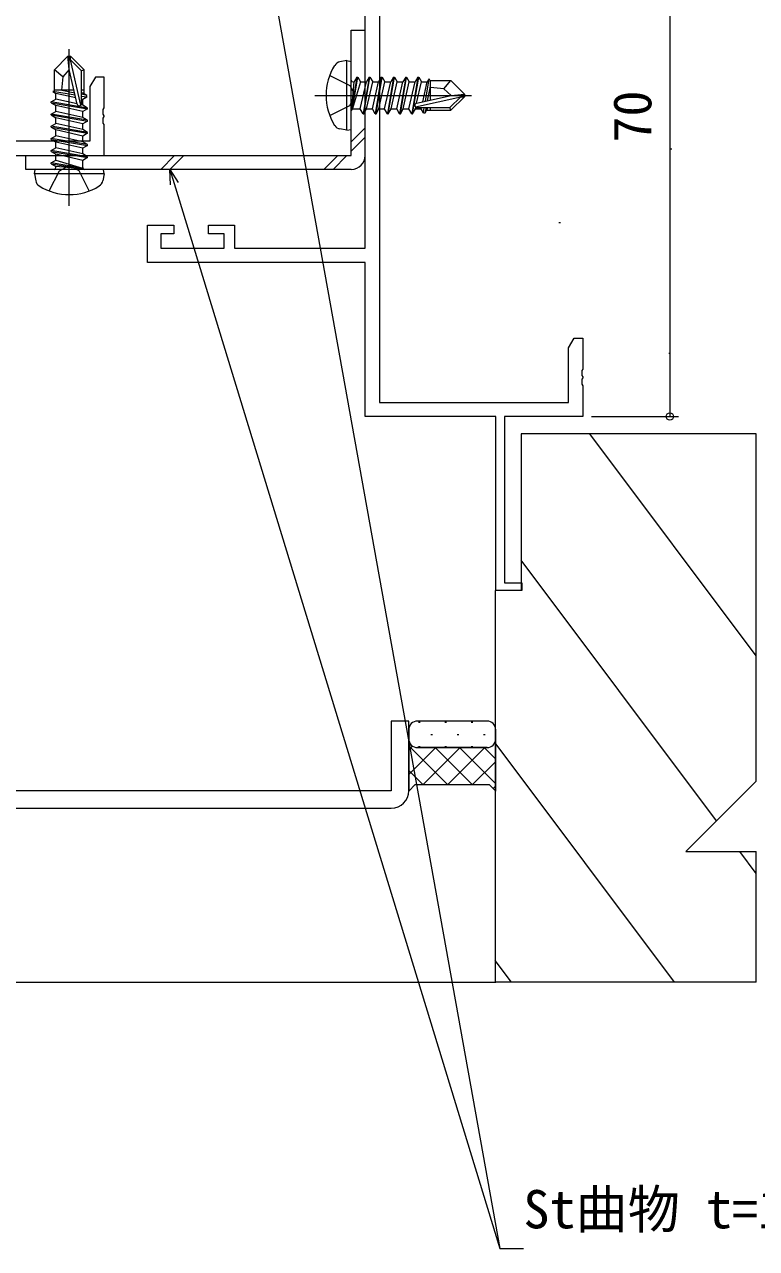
# Model space of a CAD drawing. Units: millimetres, scale not verified. Extents: x -567 to 567, y -403 to 403.
# Drawn here: x 348.1 to 432.2, y -211 to -70.4 of the extents above; entities that cross this region are included whole.
import ezdxf
from ezdxf.enums import TextEntityAlignment as Align

# ---------------------------------------------------------------- set-up
doc = ezdxf.new("R2010")
doc.units = ezdxf.units.MM
doc.header["$LTSCALE"] = 2
doc.linetypes.add('CHAIN2', pattern=[12, 9, -1, 1, -1])
doc.linetypes.add('DASHED3', pattern=[4, 3, -1])
for name, color, linetype, lineweight in [('0-2_YKK_ZWAK', 4, 'Continuous', 9), ('0-3_YKK_11', 3, 'Continuous', 18), ('0-4_YKK_12', 3, 'Continuous', 9), ('0-6_YKK_D', 7, 'Continuous', 9), ('0-7_YSS_K', 6, 'Continuous', 9)]:
    doc.layers.add(name, color=color, linetype=linetype, lineweight=lineweight)
doc.styles.add('ＭＳ ゴシック', font='')
doc.styles.get('ＭＳ ゴシック').set_extended_font_data('MS Gothic')

msp = doc.modelspace()

# ---------------------------------------------------------------- linework, layer by layer
at = {"layer": '0-2_YKK_ZWAK'}
for p, q in [((385.674, -71.009), (387.274, -71.009)), ((385.674, -85.409), (385.674, -71.009)), ((387.274, -85.409), (387.274, -71.009)), ((353.124, -74.009), (351.574, -75.559)), ((353.124, -74.009), (353.424, -74.009)), ((353.274, -75.515), (353.124, -74.009)), ((353.274, -75.515), (353.274, -74.009)), ((353.424, -74.433), (353.424, -74.009)), ((353.424, -74.009), (354.974, -75.559)), ((354.674, -75.683), (353.424, -74.433)), ((354.606, -79.631), (353.424, -74.433)), ((385.174, -74.509), (384.372, -74.65)), ((385.174, -82.509), (385.174, -74.509)), ((385.174, -74.509), (385.674, -74.597)), ((351.574, -77.98), (351.574, -75.559)), ((352.529, -76.36), (351.574, -75.559)), ((354.974, -75.559), (354.674, -75.683)), ((354.674, -79.46), (354.674, -75.683)), ((354.974, -78.328), (354.974, -75.559)), ((385.674, -82.421), (385.674, -74.597)), ((386.324, -76.409), (385.724, -80.009)), ((385.724, -80.009), (386.006, -76.959)), ((385.824, -80.009), (386.424, -76.409)), ((386.742, -76.959), (385.824, -80.009)), ((385.874, -76.959), (386.006, -76.959)), ((386.324, -76.409), (386.006, -76.959)), ((386.324, -76.409), (386.424, -76.409)), ((386.324, -76.409), (386.424, -76.409)), ((386.424, -76.409), (386.742, -76.959)), ((386.706, -80.059), (387.406, -76.959)), ((386.742, -76.959), (387.406, -76.959)), ((387.724, -76.409), (387.024, -80.609)), ((387.124, -80.609), (387.824, -76.409)), ((387.724, -76.409), (387.406, -76.959)), ((387.442, -80.059), (388.142, -76.959)), ((387.724, -76.409), (387.824, -76.409)), ((387.824, -76.409), (388.142, -76.959)), ((388.106, -80.059), (388.806, -76.959)), ((388.142, -76.959), (388.806, -76.959)), ((389.124, -76.409), (388.424, -80.609)), ((388.524, -80.609), (389.224, -76.409)), ((389.124, -76.409), (388.806, -76.959)), ((389.124, -76.409), (389.224, -76.409)), ((389.224, -76.409), (389.542, -76.959)), ((389.506, -80.059), (390.206, -76.959)), ((389.542, -76.959), (390.206, -76.959)), ((390.524, -76.409), (389.824, -80.609)), ((389.924, -80.609), (390.624, -76.409)), ((390.524, -76.409), (390.206, -76.959)), ((390.524, -76.409), (390.624, -76.409)), ((390.624, -76.409), (390.942, -76.959)), ((390.906, -80.059), (391.606, -76.959)), ((390.942, -76.959), (391.606, -76.959)), ((391.924, -76.409), (391.224, -80.609)), ((391.324, -80.609), (392.024, -76.409)), ((391.924, -76.409), (391.606, -76.959)), ((391.924, -76.409), (392.024, -76.409)), ((392.024, -76.409), (392.342, -76.959)), ((392.306, -80.059), (393.006, -76.959)), ((392.342, -76.959), (393.006, -76.959)), ((393.324, -76.409), (392.624, -80.609)), ((392.724, -80.609), (393.424, -76.409)), ((393.324, -76.409), (393.006, -76.959)), ((393.187, -79.414), (393.742, -76.959)), ((393.324, -76.409), (393.424, -76.409)), ((393.424, -76.409), (393.742, -76.959)), ((393.742, -76.959), (394.406, -76.959)), ((393.888, -79.254), (394.406, -76.959)), ((394.184, -79.187), (394.609, -76.609)), ((394.609, -76.609), (394.406, -76.959)), ((394.703, -76.809), (394.609, -76.609)), ((394.703, -76.809), (397.124, -76.809)), ((394.774, -79.053), (394.774, -76.809)), ((396.323, -77.764), (397.124, -76.809)), ((398.674, -78.359), (397.124, -76.809)), ((351.574, -77.98), (351.374, -78.074)), ((351.374, -78.074), (351.724, -78.276)), ((353.952, -78.499), (351.374, -78.074)), ((353.818, -77.909), (351.574, -77.909)), ((351.724, -78.941), (351.724, -78.276)), ((354.02, -78.795), (351.724, -78.276)), ((353.892, -78.233), (352.226, -77.909)), ((354.974, -77.909), (354.674, -77.909)), ((355.274, -78.501), (354.674, -78.384)), ((355.274, -78.717), (354.674, -78.618)), ((355.274, -78.717), (354.824, -78.976)), ((355.274, -78.717), (355.274, -78.501)), ((393.051, -79.841), (398.25, -78.659)), ((394.45, -79.127), (394.774, -77.46)), ((397, -79.909), (398.25, -78.659)), ((398.674, -78.659), (397.124, -80.209)), ((397.168, -78.509), (398.674, -78.359)), ((397.168, -78.509), (398.674, -78.509)), ((398.25, -78.659), (398.674, -78.659)), ((398.674, -78.359), (398.674, -78.659)), ((351.174, -79.259), (351.724, -78.941)), ((355.374, -79.959), (351.174, -79.259)), ((351.174, -79.359), (351.174, -79.259)), ((351.174, -79.359), (355.374, -80.059)), ((351.174, -79.359), (351.724, -79.676)), ((354.179, -79.496), (351.724, -78.941)), ((354.824, -80.376), (351.724, -79.676)), ((351.724, -80.341), (351.724, -79.676)), ((354.824, -78.976), (354.671, -78.942)), ((354.824, -79.641), (354.824, -78.976)), ((355.374, -80.059), (354.824, -80.376)), ((355.374, -80.059), (355.374, -79.959)), ((385.724, -80.009), (385.824, -80.009)), ((385.874, -80.059), (386.706, -80.059)), ((387.024, -80.609), (386.706, -80.059)), ((387.124, -80.609), (387.442, -80.059)), ((387.442, -80.059), (388.106, -80.059)), ((388.424, -80.609), (388.106, -80.059)), ((388.842, -80.059), (389.506, -80.059)), ((389.824, -80.609), (389.506, -80.059)), ((390.242, -80.059), (390.906, -80.059)), ((391.224, -80.609), (390.906, -80.059)), ((391.642, -80.059), (392.306, -80.059)), ((392.624, -80.609), (392.306, -80.059)), ((393.042, -80.059), (393.706, -80.059)), ((393.222, -79.909), (397, -79.909)), ((393.706, -80.059), (393.741, -79.906)), ((393.966, -80.509), (393.706, -80.059)), ((393.966, -80.509), (394.065, -79.909)), ((394.182, -80.509), (394.298, -79.909)), ((394.774, -80.209), (394.774, -79.909)), ((397.124, -80.209), (397, -79.909)), ((351.174, -80.659), (351.724, -80.341)), ((355.374, -81.359), (351.174, -80.659)), ((351.174, -80.759), (351.174, -80.659)), ((351.174, -80.759), (355.374, -81.459)), ((351.174, -80.759), (351.724, -81.076)), ((354.824, -81.776), (351.724, -81.076)), ((351.724, -81.741), (351.724, -81.076)), ((354.824, -81.041), (354.824, -80.376)), ((355.374, -81.459), (354.824, -81.776)), ((355.374, -81.459), (355.374, -81.359)), ((387.024, -80.609), (387.124, -80.609)), ((388.424, -80.609), (388.524, -80.609)), ((389.824, -80.609), (389.924, -80.609)), ((391.224, -80.609), (391.324, -80.609)), ((392.624, -80.609), (392.724, -80.609)), ((393.966, -80.509), (394.182, -80.509)), ((394.355, -80.209), (397.124, -80.209)), ((351.174, -82.059), (351.724, -81.741)), ((355.374, -82.759), (351.174, -82.059)), ((351.174, -82.159), (351.174, -82.059)), ((351.174, -82.159), (355.374, -82.859)), ((351.174, -82.159), (351.724, -82.476)), ((354.824, -83.176), (351.724, -82.476)), ((351.724, -83.141), (351.724, -82.476)), ((354.824, -82.441), (354.824, -81.776)), ((355.374, -82.859), (354.824, -83.176)), ((355.374, -82.859), (355.374, -82.759)), ((385.174, -82.509), (384.372, -82.367)), ((385.174, -82.509), (385.674, -82.421)), ((385.674, -83.852), (387.274, -82.252)), ((351.174, -83.459), (351.724, -83.141)), ((355.374, -84.159), (351.174, -83.459)), ((351.174, -83.559), (351.174, -83.459)), ((351.174, -83.559), (355.374, -84.259)), ((351.174, -83.559), (351.724, -83.876)), ((354.824, -84.576), (351.724, -83.876)), ((351.724, -84.541), (351.724, -83.876)), ((354.824, -83.841), (354.824, -83.176)), ((355.374, -84.259), (354.824, -84.576)), ((355.374, -84.259), (355.374, -84.159)), ((385.674, -84.914), (387.274, -83.314)), ((348.274, -85.409), (385.674, -85.409)), ((351.174, -84.859), (351.724, -84.541)), ((355.374, -85.559), (351.174, -84.859)), ((351.174, -84.959), (351.174, -84.859)), ((351.174, -84.959), (351.724, -85.276)), ((351.174, -84.959), (355.374, -85.659)), ((354.824, -85.241), (351.724, -84.541)), ((354.824, -85.976), (351.724, -85.276)), ((351.724, -85.941), (351.724, -85.276)), ((354.824, -85.241), (354.824, -84.576)), ((355.374, -85.559), (354.824, -85.241)), ((355.374, -85.659), (354.824, -85.976)), ((355.374, -85.659), (355.374, -85.559)), ((363.779, -87.009), (365.379, -85.409)), ((364.841, -87.009), (366.441, -85.409)), ((382.518, -87.009), (384.118, -85.409)), ((383.579, -87.009), (385.179, -85.409)), ((349.274, -87.509), (349.362, -87.009)), ((357.186, -87.009), (349.362, -87.009)), ((351.174, -86.259), (351.724, -85.941)), ((351.174, -86.359), (351.174, -86.259)), ((351.174, -86.359), (351.174, -86.259)), ((354.774, -86.859), (351.174, -86.259)), ((351.174, -86.359), (351.724, -86.676)), ((351.174, -86.359), (354.774, -86.959)), ((351.724, -85.941), (354.774, -86.859)), ((351.724, -86.809), (351.724, -86.676)), ((354.774, -86.959), (351.724, -86.676)), ((354.774, -86.959), (354.774, -86.859)), ((354.824, -86.809), (354.824, -85.976)), ((357.274, -87.509), (357.186, -87.009)), ((349.274, -87.509), (349.415, -88.311)), ((357.274, -87.509), (349.274, -87.509)), ((357.274, -87.509), (357.132, -88.311)), ((401.274, -150.409), (393.274, -150.409)), ((392.274, -151.409), (392.274, -152.451)), ((393.599, -150.554), (393.399, -150.554)), ((396.629, -150.554), (396.429, -150.554)), ((399.659, -150.554), (399.459, -150.554)), ((402.274, -152.451), (402.274, -151.409)), ((392.274, -152.451), (392.274, -158.451)), ((392.274, -153.258), (396.716, -157.701)), ((392.716, -153.28), (392.274, -153.722)), ((395.014, -151.969), (394.814, -151.969)), ((398.044, -151.969), (397.844, -151.969)), ((401.074, -151.969), (400.874, -151.969)), ((395.373, -153.451), (392.274, -156.55)), ((393.274, -153.451), (401.274, -153.451)), ((401.274, -153.451), (393.274, -153.451)), ((393.599, -153.384), (393.399, -153.384)), ((398.202, -153.451), (393.952, -157.701)), ((395.295, -153.451), (399.545, -157.701)), ((396.629, -153.384), (396.429, -153.384)), ((401.03, -153.451), (396.78, -157.701)), ((398.123, -153.451), (402.274, -157.601)), ((399.659, -153.384), (399.459, -153.384)), ((400.952, -153.451), (402.274, -154.773)), ((392.274, -156.087), (393.888, -157.701)), ((402.274, -155.035), (399.609, -157.701)), ((402.274, -157.864), (401.981, -158.157)), ((334.274, -160.409), (390.274, -160.409))]:
    msp.add_line(p, q, dxfattribs=at)
at = {"layer": '0-2_YKK_ZWAK', "linetype": 'CHAIN2'}
for p, q in [((353.274, -91.209), (353.274, -72.899)), ((381.474, -78.509), (399.784, -78.509))]:
    msp.add_line(p, q, dxfattribs=at)
at = {"layer": '0-2_YKK_ZWAK'}
for points in [[(354.184, -79.516), (353.274, -75.515), (352.529, -76.36), (352.374, -77.909)], [(388.524, -80.609), (388.842, -80.059), (389.542, -76.959)], [(389.924, -80.609), (390.242, -80.059), (390.942, -76.959)], [(391.324, -80.609), (391.642, -80.059), (392.342, -76.959)], [(355.274, -78.501), (354.824, -78.241), (354.674, -78.207)], [(393.167, -79.418), (397.168, -78.509), (396.323, -77.764), (394.774, -77.609)], [(355.374, -79.959), (354.824, -79.641), (354.632, -79.598)], [(392.724, -80.609), (393.042, -80.059), (393.085, -79.867)], [(394.182, -80.509), (394.442, -80.059), (394.475, -79.909)], [(355.374, -81.359), (354.824, -81.041), (351.724, -80.341)], [(355.374, -82.759), (354.824, -82.441), (351.724, -81.741)], [(355.374, -84.159), (354.824, -83.841), (351.724, -83.141)], [(390.274, -150.409), (390.274, -158.409), (334.274, -158.409), (334.274, -85.409), (332.274, -85.409), (332.274, -158.409)], [(385.675, -87.009), (348.274, -87.009), (348.274, -85.409)], [(392.274, -158.409), (392.274, -150.409), (390.274, -150.409)], [(392.274, -158.451), (393.024, -157.701), (401.524, -157.701), (402.274, -158.451), (402.274, -152.451)], [(392.274, -158.451), (393.024, -157.701), (401.524, -157.701), (402.274, -158.451)]]:
    msp.add_lwpolyline(points, dxfattribs=at)
at = {"layer": '0-2_YKK_ZWAK', "linetype": 'DASHED3'}
for points in [[(383.195, -76.209), (385.511, -77.364), (386.12, -78.509)], [(383.195, -80.809), (385.511, -79.654), (386.12, -78.509)], [(350.974, -89.488), (352.129, -87.172), (353.274, -86.563)], [(355.574, -89.488), (354.419, -87.172), (353.274, -86.563)]]:
    msp.add_lwpolyline(points, dxfattribs=at)
at = {"layer": '0-2_YKK_ZWAK'}
for centre, radius, start, end in [((389.274, -78.509), 6.5, 147.94412, 212.05588), ((384.528, -75.537), 0.9, 100, 147.94412), ((385.874, -76.759), 0.2, 180, 270), ((354.426, -79.46), 0.248, 192.80904, 0), ((385.874, -80.259), 0.2, 90, 180), ((393.222, -79.66), 0.248, 102.80904, 270), ((384.528, -81.481), 0.9, 212.05588, 260), ((385.674, -85.409), 1.6, 270, 0), ((351.524, -86.809), 0.2, 270, 0), ((355.024, -86.809), 0.2, 180, 270), ((350.302, -88.155), 0.9, 190, 237.94412), ((356.246, -88.155), 0.9, 302.05588, 350), ((353.274, -83.409), 6.5, 237.94412, 302.05588), ((393.274, -151.409), 1, 90, 180), ((401.274, -151.409), 1, 0, 90), ((393.274, -152.451), 1, 180, 270), ((393.274, -152.451), 1, 180, 270), ((401.274, -152.451), 1, 270, 0), ((401.274, -152.451), 1, 270, 0), ((390.274, -158.409), 2, 270, 0)]:
    msp.add_arc(centre, radius, start, end, dxfattribs=at)
at = {"layer": '0-3_YKK_11'}
for p, q in [((432.199, -117.41), (405.199, -117.41)), ((405.199, -117.41), (405.199, -135.41)), ((402.199, -135.41), (402.199, -180.409)), ((405.199, -135.41), (402.199, -135.41)), ((424.099, -165.41), (432.199, -165.41)), ((432.199, -180.41), (432.199, -165.41)), ((432.199, -180.41), (402.199, -180.41))]:
    msp.add_line(p, q, dxfattribs=at)
msp.add_lwpolyline([(424.099, -165.41), (432.199, -157.31), (432.199, -117.41)], dxfattribs=at)
at = {"layer": '0-4_YKK_12'}
for p, q in [((422.3, -84.641), (422.5, -84.641)), ((409.509, -93.122), (409.709, -93.122)), ((422.172, -108.119), (422.372, -108.119)), ((432.199, -142.907), (413.076, -117.41)), ((427.657, -161.852), (405.199, -131.907)), ((422.826, -180.41), (402.199, -152.907)), ((432.199, -167.907), (430.326, -165.41)), ((404.076, -180.41), (402.199, -177.907)), ((208.774, -180.409), (402.274, -180.409))]:
    msp.add_line(p, q, dxfattribs=at)
at = {"layer": '0-6_YKK_D'}
for points in [[(388.904, -47.04), (388.904, -113.78), (410.644, -113.78), (410.644, -107.501), (411.274, -106.41), (412.274, -106.41), (412.274, -109.952), (412.154, -110.135), (412.154, -110.685), (412.274, -110.868), (412.274, -110.952), (412.154, -111.135), (412.154, -111.685), (412.274, -111.868), (412.274, -115.41), (403.274, -115.41), (403.274, -134.51), (405.274, -134.51), (405.274, -135.41), (402.274, -135.41), (402.274, -115.41), (387.274, -115.41), (387.274, -97.71), (362.274, -97.71), (362.274, -93.41), (365.274, -93.41), (365.274, -94.41), (363.774, -94.41), (363.774, -96.08), (371.074, -96.08), (371.074, -94.41), (369.274, -94.41), (369.274, -93.41), (372.274, -93.41), (372.274, -96.08), (387.274, -96.08), (387.274, -45.41)], [(310.274, -67.409), (310.274, -71.309), (332.274, -71.309), (332.274, -85.409), (357.274, -85.409), (357.274, -81.867), (357.154, -81.684), (357.154, -81.134), (357.274, -80.951), (357.274, -80.867), (357.154, -80.684), (357.154, -80.134), (357.274, -79.951), (357.274, -76.409), (356.274, -76.409), (355.644, -77.5), (355.644, -83.779), (333.904, -83.779)]]:
    msp.add_lwpolyline(points, dxfattribs=at)
at = {"layer": '0-7_YSS_K'}
for p, q in [((422.274, -45.41), (422.274, -115.41)), ((413.274, -115.41), (423.274, -115.41))]:
    msp.add_line(p, q, dxfattribs=at)
for points in [[(373.302, -47.009), (373.603, -48.682), (402.752, -211.017), (405.452, -211.017)], [(364.893, -88.768), (364.831, -87.009), (365.764, -88.501)], [(364.831, -87.009), (365.328, -88.635), (402.752, -211.017)]]:
    msp.add_lwpolyline(points, dxfattribs=at)
msp.add_circle((422.274, -115.41), 0.425, dxfattribs=at)

# ---------------------------------------------------------------- texts
at = {"layer": '0-7_YSS_K', "style": 'ＭＳ ゴシック'}
msp.add_text('70', height=4.399, rotation=90, dxfattribs=at).set_placement((421.474, -83.93), align=Align.BOTTOM_LEFT)
msp.add_text('St曲物 t=1.6', height=4.399, dxfattribs=at).set_placement((405.452, -210.017), align=Align.BOTTOM_LEFT)

doc.saveas('drawing.dxf')
